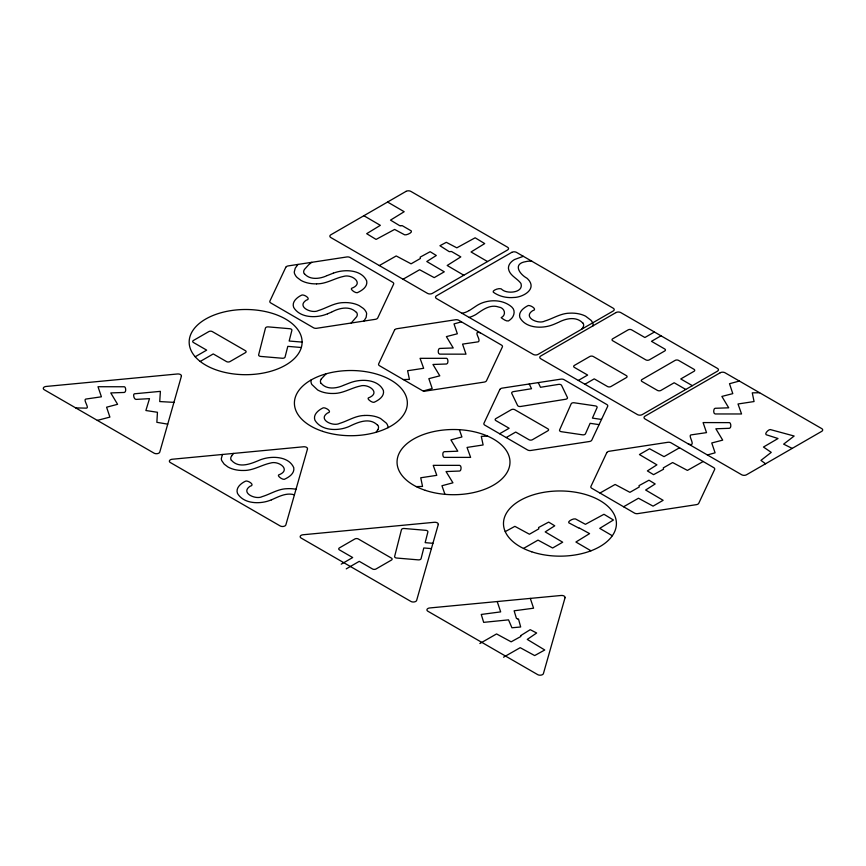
<?xml version="1.0" encoding="UTF-8"?>
<svg xmlns="http://www.w3.org/2000/svg" width="866" height="866" viewBox="0 0 866 866"><rect width="100%" height="100%" fill="white"/><g stroke="black" fill="none" stroke-linecap="round" stroke-linejoin="round"><path stroke-width="1.3" d="M311.143 379.957L311.013 380.813A17.818 10.295 0 0 0 311.847 384.493L317.66 389.981A20.816 12.016 0 0 0 333.291 393.478C342.925 393.64 351.131 387.925 360.299 386.03C368.386 383.367 381.614 393.045 368.245 397.97C366.946 398.977 371.785 402.668 373.939 402.344C378.539 400.309 384.645 396.401 383.411 390.523C378.723 380.25 364.716 379.037 354.919 381.321A34.618 19.983 0 0 0 350.08 382.772L344.17 385.078M377.879 429.633L376.039 432.296M222.443 454.477L221.306 458.644A17.396 10.046 0 0 0 221.739 460.615L224.186 464.133L227.964 466.99A20.816 12.016 0 0 0 243.606 470.476C253.24 470.649 261.445 464.934 270.603 463.039C278.7 460.376 291.929 470.043 278.549 474.979C277.25 475.986 282.078 479.58 284.2 479.374C288.789 477.339 294.819 473.529 293.758 467.683C289.233 457.259 275.042 456.046 265.223 458.33A34.618 19.983 0 0 0 260.385 459.781C251.649 463.494 239.233 469.058 231.536 460.376M231.601 455.927L233.593 453.416M321.297 378.929L326.081 373.831M363.936 321.07L366.134 317.389L366.643 313.687A17.385 10.035 0 0 0 366.058 311.847L365.019 310.234A25.515 14.733 0 0 0 363.287 308.393L359.249 305.644A20.816 12.016 0 0 0 343.326 302.624C334.287 302.764 326.666 308.058 318.277 310.591C311.89 314.001 296.204 306.835 306.218 300.21C311.998 299.041 303.62 293.834 301.541 295.187C297.114 297.309 291.55 301.844 293.661 307.387C299.365 316.999 312.94 318.028 322.823 315.408A34.618 19.983 0 0 0 327.521 313.817M581.887 329.037L582.97 327.326A10.673 6.159 0 0 0 582.872 322.834M298.001 264.422L295.23 268.179L294.267 272A17.374 10.035 0 0 0 294.667 273.916L295.566 275.615A25.504 14.722 0 0 0 297.146 277.51L300.924 280.368A20.816 12.016 0 0 0 316.566 283.864M351.195 323.018L356.608 316.804A10.673 6.159 0 0 0 356.521 312.312M311.771 262.322L311.251 262.712A70.785 40.864 0 0 0 308.621 264.834L304.615 269.239A10.673 6.159 0 0 0 304.258 273.797M472.544 308.426L477.004 305.471A34.618 19.983 0 0 1 481.041 303.36C490.87 299.214 503.59 299.809 511.828 307.051C515.898 310.634 514.101 316.934 510.096 319.781C507.844 322.996 503.298 319.164 501.176 317.681C506.859 314.813 504.586 307.636 498.751 307.062C490.297 304.009 482.665 309.801 476.148 314.358A28.145 16.248 0 0 1 469.177 317.432M472.165 308.697L469.296 310.558M387.578 202.038L404.184 211.715L390.512 220.116L399.724 225.69L401.012 225.647M195.207 356.76L206.671 350.135L193.41 342.481A2.457 1.418 0 0 1 193.41 340.479L208.836 331.581A2.457 1.418 0 0 1 212.3 331.581L245.403 350.687A2.457 1.418 0 0 1 245.403 352.689L229.977 361.587A2.457 1.418 0 0 1 226.513 361.587L213.252 353.934L200.219 361.458M379.33 265.559L396.217 255.957L411.079 263.827L420.389 258.49L420.183 257.137L430.142 251.703L436.312 255.492L426.786 261.521L444.28 271.816L434.212 277.629L419.62 269.737L403.036 279.242M654.425 332.014L644.889 337.513L631.628 329.859A2.457 1.418 0 0 0 628.164 329.859L612.738 338.768A2.457 1.418 0 0 0 612.738 340.771L645.841 359.877A2.457 1.418 0 0 0 649.305 359.877L664.731 350.979A2.457 1.418 0 0 0 664.731 348.976L651.47 341.323L661.007 335.813M578.326 380.445L587.646 375.065L574.385 367.411A2.457 1.418 0 0 1 574.385 365.409L589.811 356.5A2.457 1.418 0 0 1 593.275 356.5L626.378 375.617A2.457 1.418 0 0 1 626.378 377.608L610.952 386.517A2.457 1.418 0 0 1 607.488 386.517L594.228 378.864L584.907 384.244M499.628 433.747L509.132 428.259L495.872 420.605A2.457 1.418 0 0 1 495.872 418.603L511.297 409.694A2.457 1.418 0 0 1 514.772 409.694L547.864 428.8A2.457 1.418 0 0 1 547.864 430.803L532.438 439.712A2.457 1.418 0 0 1 528.974 439.712L515.714 432.058L506.188 437.557M341.226 564.156L352.689 557.542L339.429 549.888A2.457 1.418 0 0 1 339.429 547.886L354.854 538.977A2.457 1.418 0 0 1 358.329 538.977L391.421 558.094A2.457 1.418 0 0 1 391.421 560.086L375.996 568.994A2.457 1.418 0 0 1 372.532 568.994L359.271 561.341L346.248 568.865M505.235 531.616L514.88 526.344L529.429 534.225L538.804 528.866L538.587 527.513L548.676 522.111L554.749 525.803L545.201 531.908L562.694 542.203L552.627 548.005L538.024 540.124L523.486 548.449M599.965 493.035L615.141 484.462L629.928 492.332L639.249 486.995L639.032 485.642L648.991 480.208L655.183 483.964L645.646 490.026L663.129 500.321L653.072 506.134L638.469 498.242L623.596 506.762M679.55 447.765L664.027 456.642L649.554 448.75L639.433 454.553L656.915 464.847L647.378 470.909L653.57 474.665L663.529 469.231L663.313 467.878L672.633 462.541L687.42 470.411L703.192 461.502M479.851 643.514L496.554 633.934L511.156 641.825L520.823 636.499L520.823 635.806M503.557 657.197L520.195 647.681L534.668 655.573L544.757 649.987L527.264 639.411L536.649 633.003L530.219 629.679L520.618 635.666M400.871 225.723L402.16 225.625L411.339 230.941C412.638 232.64 406.338 235.379 404.628 234.805L394.625 229.425L376.082 239.417L366.675 233.69L380.347 225.333L363.872 215.721M579.267 527.989L589.584 533.618L575.912 542.019L590.969 550.798M332.133 311.836C339.396 307.928 349.907 305.59 356.283 312.366M558.483 322.369C565.758 318.461 576.258 316.122 582.634 322.888M331.591 312.085L327.532 313.828M557.942 322.607L553.883 324.349A34.618 19.983 0 0 1 549.185 325.941C539.247 328.56 525.337 327.543 519.892 317.595C518.095 311.933 523.843 307.636 528.303 305.503C531.02 305.189 537.959 309.692 532.568 310.742C522.555 317.367 538.251 324.523 544.627 321.113C553.017 318.601 560.638 313.275 569.687 313.167A20.816 12.016 0 0 1 585.6 316.177L590.958 320.258A19.084 11.02 0 0 1 593.134 325.811M327.24 275.55L333.345 273.147M326.828 275.713C319.922 278.971 309.736 280.194 304.496 273.753M343.553 385.327C336.625 388.488 326.699 389.938 321.221 383.367M271.372 499.877C278.527 496.748 286.386 492.299 294.418 494.843M578.943 528.152L568.756 522.793C567.566 521.354 573.205 518.312 575.468 518.929L585.416 524.32L603.959 514.285L613.42 520.001L599.727 528.368L612.316 535.751M461.47 321.838L454.011 323.906L457.335 333.778L446.391 336.614L453.232 347.97L439.647 348.446C438.066 348.413 437.46 353.804 439.668 354.129L465.995 354.172L462.563 344.116L478.27 341.81C481.68 340.002 472.1 330.087 480.359 332.815M97.338 420.389L109.895 417.098L106.594 407.204L117.592 404.314L110.761 392.926L124.347 392.45C126.566 392.082 125.722 386.626 124.379 386.766L97.999 386.723L101.409 396.801L85.734 399.085C82.941 399.691 89.631 408.048 86.524 408.146L75.699 407.897M423.312 390.967L432.199 388.509L428.854 378.669L439.798 375.833L432.957 364.478L446.542 364.001C448.74 363.623 448.014 358.253 446.575 358.318L420.064 358.329L423.658 368.299L407.605 370.735L409.434 379.384L403.35 379.579M739.369 381.051L729.508 383.714L732.788 393.64L721.876 396.422L728.707 407.81L715.121 408.287C713.573 408.2 712.935 413.645 715.143 413.959L741.556 413.97L738.005 403.989L754.059 401.543L752.273 392.839L759.612 392.742M707.392 454.964L715.089 452.81L711.755 442.97L722.699 440.134L715.857 428.778L729.443 428.302C731.608 427.945 730.915 422.695 729.518 422.63L703.095 422.576L706.526 432.621L690.819 434.938C687.842 435.901 697.098 447.441 688.275 443.922M523.324 256.314L514.501 259.54A20.816 12.016 0 0 0 508.461 268.568C509.446 275.604 517.175 278.181 520.931 283.42C523.973 292.611 507.736 294.18 502.367 289.839C500.851 286.7 491.661 290.435 493.274 292.167C499.152 296.443 506.664 298.142 513.852 297.471C521.711 297.482 535.859 290.489 529.505 281.049A34.618 19.983 0 0 0 526.993 278.257C519.297 274.057 512.51 263.654 525.965 261.597A9.439 5.445 0 0 1 531.8 261.294L532.06 261.359M517.424 618.779L518.539 619.158L520.672 626.984L511.936 627.774L508.537 619.861L483.672 622.362L481.258 614.449L500.667 611.883L497.214 601.545M517.608 618.768L516.439 618.432L514.123 610.801L533.575 608.203L530.306 598.395M364.597 415.474C355.558 415.572 347.937 420.908 339.548 423.42C333.161 426.83 317.476 419.674 327.489 413.05C333.345 411.848 324.685 406.63 322.812 408.016C318.385 410.148 312.81 414.684 314.932 420.216C320.626 429.839 334.211 430.867 344.094 428.237A34.618 19.983 0 0 0 348.792 426.646C357.387 422.456 369.511 416.914 377.554 425.195M316.566 283.842C326.201 284.048 334.406 278.3 343.575 276.416C351.661 273.753 364.889 283.431 351.509 288.356C350.21 289.385 355.06 293.054 357.203 292.73C361.815 290.695 367.92 286.787 366.686 280.909C361.999 270.636 347.98 269.423 338.184 271.707A34.618 19.983 0 0 0 333.356 273.158M487.612 436.128L481.29 436.345L483.12 444.962L467.045 447.43L470.617 457.389L444.204 457.378C442.743 457.573 441.974 452.052 444.182 451.706L457.789 451.197L450.915 439.896L461.924 436.973L459.381 429.688M416.265 486.605L422.543 486.454L420.735 477.772L436.789 475.337L433.227 465.345L459.651 465.356C461.816 465.659 461.232 470.931 459.727 471.028L446.044 471.569L452.94 482.806L441.952 485.739L444.951 494.334M173.947 402.354L159.723 401.564L160.394 391.356L134.414 393.803C132.931 393.738 133.7 399.291 135.951 399.41L149.493 398.641L145.878 410.516L157.45 412.281L156.865 422.327L167.733 424.145M302.104 342.092A56.463 32.594 0 0 0 217.409 313.86A56.463 32.594 0 0 0 217.409 370.323A56.463 32.594 0 0 0 302.104 342.092L289.157 341.031L291.885 330.325A2.457 1.418 0 0 0 289.818 328.723L268.244 326.883A2.457 1.418 0 0 0 265.461 328.073L258.642 354.811A2.457 1.418 0 0 0 260.709 356.424L282.284 358.253A2.457 1.418 0 0 0 285.066 357.063L287.804 346.357L301.325 347.504M432.924 543.307L425.152 542.646L427.88 531.94A2.457 1.418 0 0 0 425.812 530.328L404.238 528.498A2.457 1.418 0 0 0 401.456 529.689L394.636 556.427A2.457 1.418 0 0 0 396.704 558.04L418.289 559.869A2.457 1.418 0 0 0 421.071 558.678L423.799 547.962L431.409 548.611M601.513 419.447L592.42 418.105L597.064 407.615A2.457 1.418 0 0 0 595.299 405.894L574.169 402.777A2.457 1.418 0 0 0 571.181 403.794L559.588 429.98A2.457 1.418 0 0 0 561.352 431.701L582.482 434.819A2.457 1.418 0 0 0 585.47 433.801L590.114 423.312L599.077 424.632M295.999 489.29L293.964 488.944A20.654 11.929 0 0 0 287.176 488.695C278.138 488.792 270.517 494.118 262.127 496.64C255.741 500.05 240.055 492.884 250.058 486.259C255.892 485.057 247.33 479.861 245.392 481.236C240.964 483.358 235.39 487.894 237.501 493.436C243.205 503.049 256.791 504.077 266.663 501.457A34.618 19.983 0 0 0 271.361 499.866M792.184 448.404L783.633 444.139L794.165 436.031L770.329 429.568C768.921 429.2 764.375 433.39 766.107 434.7L778.036 438.521L763.455 447.04L771.249 452.366L760.943 460.398L765.576 463.765M487.515 261.543L471.05 251.974L484.711 243.584L475.142 237.793L456.826 247.828L446.315 242.328L439.928 245.727L449.227 251.649L451.565 251.53L460.809 256.899L447.181 265.483L463.808 275.236M692.367 385.662L680.752 378.962L694.012 371.308A2.457 1.418 0 0 0 694.012 369.306L678.587 360.397A2.457 1.418 0 0 0 675.123 360.397L642.02 379.514A2.457 1.418 0 0 0 642.02 381.505L657.446 390.414A2.457 1.418 0 0 0 660.92 390.414L674.17 382.761L685.634 389.375M538.251 382.61L540.503 387.286L558.559 384.385A2.457 1.418 0 0 1 561.579 385.37L567.414 397.505A2.457 1.418 0 0 1 565.704 399.248L520.607 406.479A2.457 1.418 0 0 1 517.587 405.494L511.752 393.359A2.457 1.418 0 0 1 513.462 391.616L531.529 388.726L529.256 383.984M231.298 460.42A10.673 6.159 0 0 1 231.644 455.938M377.793 425.141A10.673 6.159 0 0 1 377.836 429.623M364.597 415.464A20.816 12.016 0 0 1 380.52 418.484L386.323 423.106A18.359 10.598 0 0 1 388.011 427.696M320.983 383.411A10.673 6.159 0 0 1 321.329 378.94M469.145 310.493A15.599 9.006 0 0 1 461.903 313.286M181.395 376.223L159.777 452.063A3.388 1.959 0 0 1 157.471 453.611A3.388 1.959 0 0 1 154.04 453.135L44.296 389.765A3.388 1.959 0 0 1 43.462 387.784A3.388 1.959 0 0 1 46.136 386.452L177.508 373.971A3.388 1.959 0 0 1 181.395 376.223M307.484 449.01L285.867 524.861A3.388 1.959 0 0 1 283.561 526.409A3.388 1.959 0 0 1 280.129 525.922L170.375 462.563A3.388 1.959 0 0 1 169.541 460.582A3.388 1.959 0 0 1 172.215 459.251L303.587 446.769A3.388 1.959 0 0 1 307.484 449.01M438.272 524.525L416.654 600.376A3.388 1.959 0 0 1 414.349 601.913A3.388 1.959 0 0 1 410.917 601.437L301.173 538.078A3.388 1.959 0 0 1 300.34 536.097A3.388 1.959 0 0 1 303.013 534.766L434.386 522.285A3.388 1.959 0 0 1 438.272 524.525M565.043 597.713L543.426 673.564A3.388 1.959 0 0 1 541.12 675.101A3.388 1.959 0 0 1 537.689 674.625L427.934 611.266A3.388 1.959 0 0 1 427.1 609.274A3.388 1.959 0 0 1 429.774 607.954L561.146 595.472A3.388 1.959 0 0 1 565.043 597.713M285.78 267.302L269.911 301.065A3.388 1.959 0 0 0 270.777 302.948L313.492 327.759A3.388 1.959 0 0 0 316.761 328.279L375.335 319.327A3.388 1.959 0 0 0 377.738 317.952L393.597 284.189A3.388 1.959 0 0 0 392.731 282.294L350.026 257.483A3.388 1.959 0 0 0 346.757 256.975L288.183 265.916A3.388 1.959 0 0 0 285.78 267.302M394.539 330.087L378.669 363.85A3.388 1.959 0 0 0 379.535 365.744L422.251 390.555A3.388 1.959 0 0 0 425.52 391.064L484.094 382.112A3.388 1.959 0 0 0 486.497 380.737L502.356 346.974A3.388 1.959 0 0 0 501.49 345.09L458.785 320.279A3.388 1.959 0 0 0 455.516 319.76L396.942 328.712A3.388 1.959 0 0 0 394.539 330.087M499.834 389.494L483.964 423.257A3.388 1.959 0 0 0 484.83 425.152L527.546 449.963A3.388 1.959 0 0 0 530.815 450.472L589.389 441.519A3.388 1.959 0 0 0 591.781 440.145L607.651 406.381A3.388 1.959 0 0 0 606.785 404.498L564.069 379.676A3.388 1.959 0 0 0 560.8 379.167L502.237 388.12A3.388 1.959 0 0 0 499.834 389.494M606.795 452.637L590.937 486.4A3.388 1.959 0 0 0 591.803 488.294L634.507 513.105A3.388 1.959 0 0 0 637.777 513.614L696.351 504.661A3.388 1.959 0 0 0 698.754 503.287L714.612 469.524A3.388 1.959 0 0 0 713.746 467.64L671.042 442.818A3.388 1.959 0 0 0 667.773 442.31L609.199 451.262A3.388 1.959 0 0 0 606.795 452.637M406.046 191.375L330.834 234.794A3.388 1.959 0 0 0 330.834 237.555L427.555 293.401A3.388 1.959 0 0 0 432.34 293.401L507.552 249.982A3.388 1.959 0 0 0 507.552 247.211L410.83 191.375A3.388 1.959 0 0 0 406.046 191.375M511.719 252.385L436.507 295.804A3.388 1.959 0 0 0 436.507 298.575L533.229 354.41A3.388 1.959 0 0 0 538.024 354.41L613.225 310.991A3.388 1.959 0 0 0 613.225 308.22L516.515 252.385A3.388 1.959 0 0 0 511.719 252.385M615.964 312.572L540.752 355.991A3.388 1.959 0 0 0 540.752 358.751L637.473 414.598A3.388 1.959 0 0 0 642.258 414.598L717.47 371.168A3.388 1.959 0 0 0 717.47 368.407L620.749 312.572A3.388 1.959 0 0 0 615.964 312.572M720.209 372.748L644.997 416.178A3.388 1.959 0 0 0 644.997 418.938L741.718 474.774A3.388 1.959 0 0 0 746.503 474.774L821.715 431.355A3.388 1.959 0 0 0 821.715 428.594L724.994 372.748A3.388 1.959 0 0 0 720.209 372.748M322.65 431.344A56.463 32.594 0 0 0 407.345 403.112A56.463 32.594 0 0 0 322.65 374.881A56.463 32.594 0 0 0 322.65 431.344M425.293 490.34A56.463 32.594 0 0 0 509.987 462.108A56.463 32.594 0 0 0 425.293 433.877A56.463 32.594 0 0 0 425.293 490.34M531.724 551.794A56.463 32.594 0 0 0 616.419 523.562A56.463 32.594 0 0 0 531.724 495.33A56.463 32.594 0 0 0 531.724 551.794"/></g></svg>
